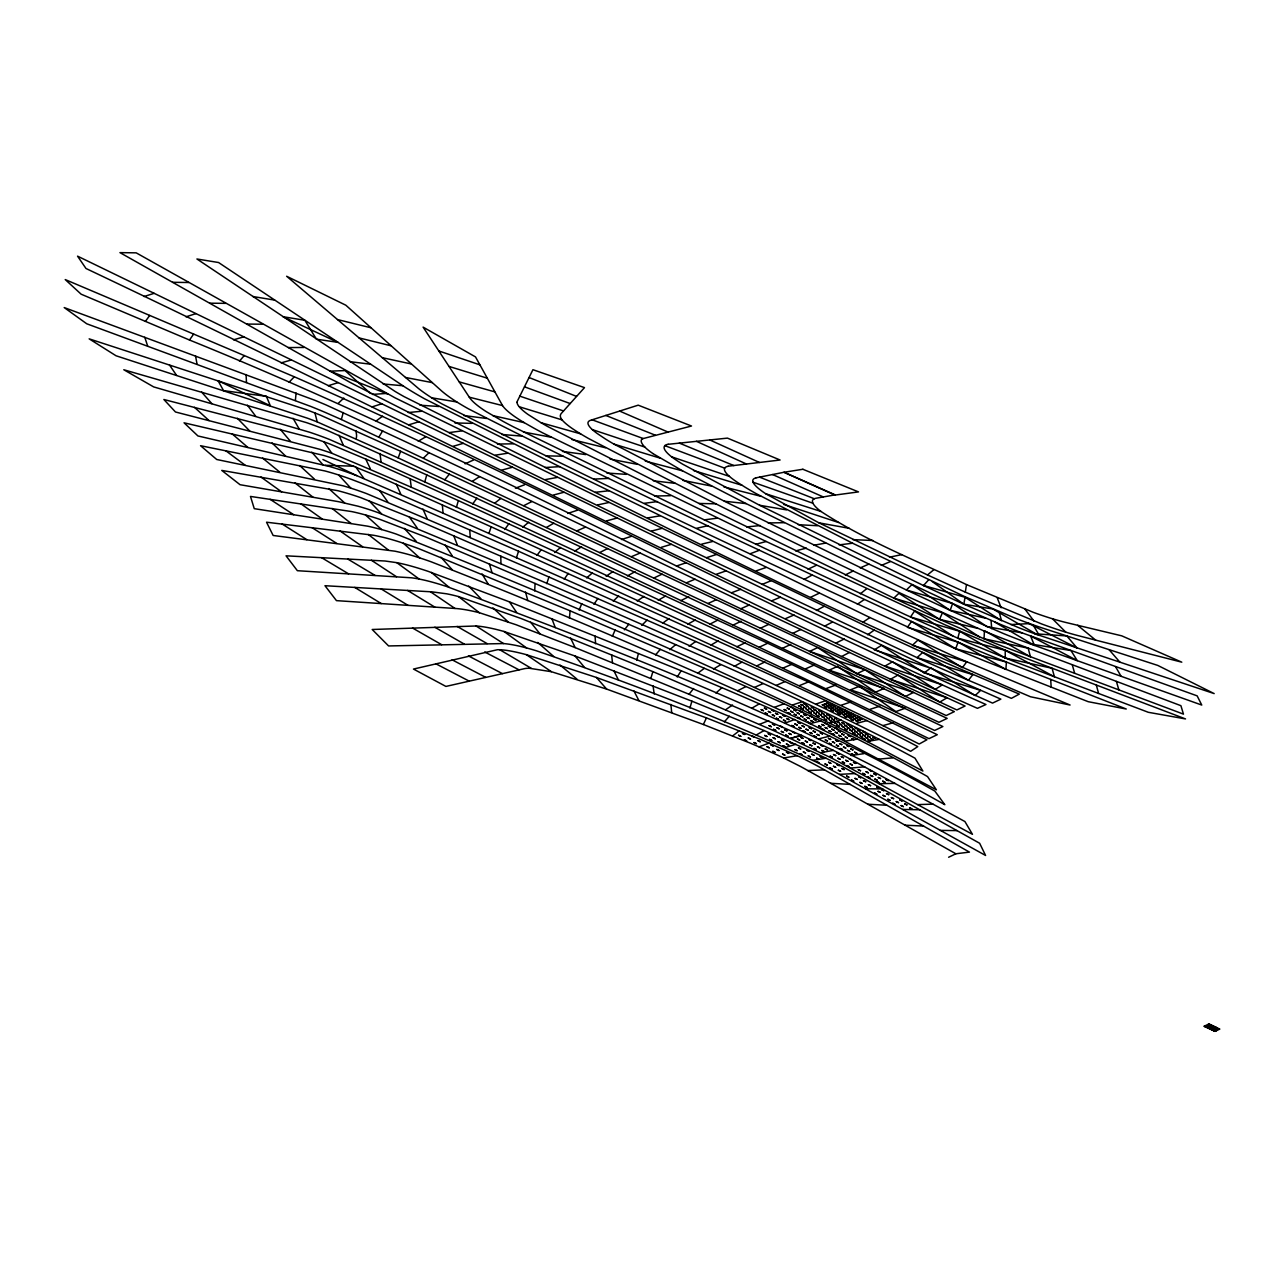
<?xml version="1.0" encoding="UTF-8"?>
<svg xmlns="http://www.w3.org/2000/svg" width="1284" height="1284" viewBox="0 0 1284 1284"><rect width="100%" height="100%" fill="white"/><g stroke="black" fill="none" stroke-linecap="round" stroke-linejoin="round"><path stroke-width="1.5" d="M984.395 631.134L984.058 638.79A226.899 49.113 22.8 0 0 1001.777 645.948L1183.463 714.129L1180.911 705.686L1001.536 638.052A213.658 46.24 22.8 0 1 984.395 631.134C850.12 571.942 718.591 506.361 588.505 438.486A110.601 23.931 22.8 0 1 581.363 434.313L579.084 432.933A76.51 16.564 22.8 0 1 574.767 430.188A55.324 11.973 22.8 0 1 562.055 419.884A54.458 11.781 22.8 0 1 560.594 414.684A71.294 15.44 22.8 0 1 561.044 413.737L584.493 387.624L532.94 369.696L517.324 401.202A61.648 13.338 22.8 0 0 517.131 402.325M534.706 590.929L535.075 583.466L425.116 536.776L380.208 519.49A73.268 15.857 22.8 0 0 365.458 514.948L360.547 513.648A113.008 24.46 22.8 0 0 354.914 512.284A64.649 13.996 22.8 0 0 351.672 511.578L250.476 496.427L254.264 508.673L367.401 526.135A68.501 14.83 22.8 0 1 371.429 527.002L381.669 529.57A72.947 15.793 22.8 0 1 396.323 534.096C555.619 597.413 713.455 665.481 867.117 741.526L922.891 771.058L914.994 758.186C792.276 691.803 662.48 639.897 535.075 583.466M569.422 618.118L570.128 610.831L418.761 548.653A135.269 29.275 22.8 0 0 410.703 545.748L400.127 542.153A73.188 15.841 22.8 0 0 382.873 537.258L376.196 535.781A66.511 14.397 22.8 0 0 373.05 535.187L266.526 522.203L273.139 535.476L394.926 551.189A101.324 21.924 22.8 0 1 400.11 552.329L402.261 552.842A72.53 15.697 22.8 0 1 418.456 557.481L423.367 559.102A131.69 28.505 22.8 0 1 430.83 561.686C558.861 611.569 685.03 666.428 809.947 723.646A288.017 62.338 22.8 0 1 831.342 734.159L936.389 789.804L927.546 776.579C813.173 711.529 690.68 662.849 570.128 610.831M966.467 584.589L1033.652 612.468A94.278 20.4 22.8 0 0 1052.479 618.776A88.58 19.164 22.8 0 0 1065.961 622.499L1121.735 635.837L1181.794 662.175L1077.549 635.484A103.522 22.406 22.8 0 1 1065.768 632.145A109.204 23.642 22.8 0 1 1041.501 623.896L965.327 592.149L966.467 584.589C917.707 561.044 866.475 541.206 820.99 511.465A49.611 10.737 22.8 0 1 812.965 503.248L812.788 502.879A48.969 10.593 22.8 0 1 814.329 498.754A56.576 12.246 22.8 0 1 815.725 498.288L835.194 494.854L784.01 472.255L755.843 477.873M965.135 596.803L1013.59 617.54A129.588 28.055 22.8 0 0 1027.344 622.772L1033.01 624.81A128.127 27.734 22.8 0 0 1043.122 628.261L1157.767 665.417L1214.182 693.601L1034.76 633.766A139.972 30.302 22.8 0 1 1018.838 627.748L963.835 604.202L965.135 596.803L852.592 543.228L755.939 493.505A132.172 28.601 22.8 0 1 744.848 487.037L738.075 482.768A56.4 12.214 22.8 0 1 729.392 476.396L671.596 456.799A49.017 10.609 22.8 0 1 664.919 445.676M343.261 412.533L341.351 419.499L841.582 656.525L956.869 709.94L965.07 706.023C750.851 608.231 540.099 503.007 326.008 404.925A137.131 29.676 22.8 0 0 314.757 400.255L64.2 307.566L86.734 323.777L310.728 406.418A149.345 32.325 22.8 0 1 325.237 412.421L341.351 419.499M636.703 660.377L638.405 653.524L509.427 601.859L428.294 571.396A115.688 25.038 22.8 0 0 421.762 569.261A99.173 21.459 22.8 0 0 417.493 567.929A83.974 18.169 22.8 0 0 411.265 566.116A76.35 16.532 22.8 0 0 405.279 564.543A76.462 16.548 22.8 0 0 399.645 563.243A80.394 17.398 22.8 0 0 396.804 562.665L385.088 561.012L286.059 555.828L297.374 570.706L411.49 577.8A76.928 16.644 22.8 0 1 417.477 578.731L420.719 579.357A75.114 16.259 22.8 0 1 425.839 580.496A76.591 16.58 22.8 0 1 431.247 581.877A79.656 17.238 22.8 0 1 434.987 582.92L436.897 583.466A92.641 20.046 22.8 0 1 442.723 585.247A106.058 22.951 22.8 0 1 446.688 586.515C616.448 650.057 786.707 715.124 944.831 804.699L934.864 791.104C840.025 737.016 739.712 693.809 638.405 653.524M959.662 631.295L957.784 638.196L967.751 642.53L1012.627 660.923L1146.805 711.721A4.831 1.043 22.8 0 1 1148.137 712.267L1185.533 718.928L1011.969 652.978L945.457 625.019L766.195 541.495L542.747 432.901A159.007 34.411 22.8 0 1 533.502 427.925L524.177 422.629A74.729 16.178 22.8 0 1 519.362 419.675A62.434 13.514 22.8 0 1 503.633 407.076A70.797 15.328 22.8 0 1 502.526 405.583L475.497 356.904L423.094 327.115L469.751 397.88A63.622 13.771 22.8 0 0 486.588 411.843L503.344 421.521A177.962 38.52 22.8 0 0 513.279 426.786L704.322 519.876L905.268 614.587L957.784 638.196L1005.179 650.314L1054.421 676.764L1052.078 668.274L1005.292 658.05L959.662 631.295L910.516 616.994L914.513 611.056L952.937 636.062M424.827 481.773L426.753 474.919L327.356 430.429A94.567 20.464 22.8 0 0 306.571 422.661L123.794 369.744L153.663 386.901L309.653 432.243A90.281 19.549 22.8 0 1 329.346 439.385C534.385 529.554 736.197 627.09 938.957 722.298L947.159 718.382L426.753 474.919M650.844 678.385L652.882 671.628L521.176 618.535L458.5 596.578A66.832 14.461 22.8 0 0 446.623 593.802L431.857 591.844L324.98 585.713L336.456 600.639L455.001 608.456A85.948 18.602 22.8 0 1 479.413 612.741L516.024 624.714L575.136 647.601L689.043 694.259L775.119 731.286L832.514 758.523L972.469 834.327L964.926 821.551L845.53 756.533A161.511 34.957 22.8 0 0 833.364 750.37L800.927 735.09L790.607 738.348L801.97 735.588L652.882 671.628M456.398 507.453L458.34 500.599L378.106 464.278L330.261 444.152A78.613 17.013 22.8 0 0 323.985 441.84A75.772 16.403 22.8 0 0 314.002 438.486L163.87 399.501L175.475 411.987L320.133 449.384A78.131 16.917 22.8 0 1 331.834 453.268C535.733 538.815 734.657 636.206 934.64 730.468L942.857 726.535L767.704 643.236L458.34 500.599M689.909 708.014L691.916 701.176L575.007 655.996L504.034 631.487A78.629 17.013 22.8 0 0 476.043 625.982L372.2 629.497L388.603 645.948L503.505 643.557A78.067 16.901 22.8 0 1 526.552 647.938A98.017 21.218 22.8 0 1 536.423 650.795C631.824 683.586 726.311 719.923 817.699 762.728A142.251 30.784 22.8 0 1 827.329 767.688L985.582 855.465L979.644 843.267L842.24 766.468A151.047 32.694 22.8 0 0 827.618 759.005L826.029 758.234A165.813 35.888 22.8 0 0 815.035 752.954L764.076 730.548L691.916 701.176M642.706 438.695L691.498 426.015L638.212 405.166L590.287 420.382A59.064 12.792 22.8 0 0 589.019 421.104A47.123 10.192 22.8 0 0 592.261 429.562A50.878 11.01 22.8 0 0 597.301 433.559L605.262 438.887A98.033 21.218 22.8 0 0 613.977 444.12L724.369 501.225L906.392 589.982L952.584 603.528L1000.798 624.538A168.06 36.369 22.8 0 0 1022.16 632.9L1197.153 695.864L1201.76 705.06L1030.346 643.926A176.406 38.183 22.8 0 1 1003.655 633.638L950.176 610.349L952.584 603.528L868.915 564.093L746.116 503.601L682.542 470.843L652.93 453.589M516.409 557.93L518.527 551.221L373.853 488.129A177.272 38.376 22.8 0 0 364.431 484.341L351.88 479.558A85.835 18.57 22.8 0 0 338.687 474.984A81.823 17.719 22.8 0 0 329.25 472.143A91.726 19.854 22.8 0 0 325.012 470.971L200.545 445.708L216.723 459.495L343.021 485.769A89.238 19.308 22.8 0 1 350.805 488.145A88.163 19.083 22.8 0 1 366.454 493.554C540.5 566.469 712.732 644.087 882.911 725.62L919.2 744.03L926.92 739.761L808.438 681.948L518.527 551.221M546.743 583.626L548.942 576.997L418.183 520.518L360.643 497.63A85.242 18.441 22.8 0 0 337.901 490.713L221.747 470.409L240.06 484.71L338.414 501.659L357.947 506.185A79.014 17.109 22.8 0 1 377.432 512.38C557.336 586.756 737.241 662.624 910.677 751.284L917.787 746.598C798.006 683.457 672.463 632.209 548.942 576.997M488.915 533.47L491.178 526.809L379.807 476.99L339.457 460.619A71.118 15.392 22.8 0 0 323.841 455.451L184.045 422.805L197.945 435.966L329.362 466.461A96.043 20.785 22.8 0 1 335.204 468.195A85.579 18.522 22.8 0 1 356.695 475.626C549.504 558.62 740.386 646.494 928.99 738.653L937.256 734.705L791.634 664.406L491.178 526.809M296.09 392.984L295.384 400.48M400.592 451.278L954.349 711.625L946.164 715.541L398.2 457.939L400.592 451.278L320.518 415.197A104.566 22.63 22.8 0 0 314.933 412.983A106.203 22.984 22.8 0 0 305.993 409.58M955.665 648.789L958.089 642.177L911.544 621.472C763.258 551.959 614.41 483.346 468.548 408.89A88.885 19.244 22.8 0 1 456.799 401.956A82.802 17.928 22.8 0 1 441.76 391.074L345.829 305.207L286.637 276.253L418.407 388.426A82.834 17.928 22.8 0 0 431.745 397.815A87.553 18.955 22.8 0 0 442.274 404.059C611.409 489.637 783.031 570.513 955.665 648.789A356.551 77.168 22.8 0 0 985.277 661.196L1088.206 701.69L1126.261 709.009L1006.399 662.046A356.727 77.217 22.8 0 1 973.545 648.725A345.043 74.681 22.8 0 1 958.089 642.177L907.419 627.33L911.544 621.472L955.665 648.789L1006.399 662.046L1005.886 669.446L958.57 642.401M579.084 610.109L581.78 603.689M984.427 630.685L1030.458 656.83L1028.163 648.195L984.058 638.79L939.551 619.337L942.44 612.805L893.841 598.119L698.977 503.456L547.449 426.4A127.004 27.494 22.8 0 1 541.094 422.741L528.141 414.539A53.077 11.492 22.8 0 1 519.153 406.723L562.28 419.964M612.34 636.35L615.18 629.995M551.317 671.692L529.281 668.258A72.145 15.617 22.8 0 0 527.644 668.29A66.864 14.477 22.8 0 0 524.771 668.595L445.917 686.426L413.48 669.06L497.341 649.736A66.527 14.397 22.8 0 1 499.797 649.752A66.078 14.301 22.8 0 1 508.352 650.651A81.871 17.719 22.8 0 1 526.312 654.647L551.446 671.725L606.642 689.091L703.375 724.497L706.441 717.884L761.733 739.937L797.187 755.698A113.987 24.669 22.8 0 1 811.279 762.712L814.682 764.494A123.264 26.675 22.8 0 1 824.489 769.854L969.436 852.111L955.858 853.78L948.619 857.247M382.696 430.83L378.989 436.897M677.246 676.973L681.034 670.97M593.946 604.299L597.927 598.44M564.222 579.196L568.25 573.37M189.502 340.019C458.468 448.87 712.235 591.057 977.445 708.335L985.951 704.515C752.681 601.105 528.045 479.044 294.309 376.79L65.227 279.575L81.149 294.197L189.502 340.019L193.643 334.081M504.692 529.554L508.865 523.744M145.429 321.369L149.714 315.431M472.705 503.906L476.942 498.128M537.001 555.298L541.334 549.584M689.043 694.259L693.569 688.545M624.393 629.834L628.855 624.184M382.584 416.193L376.148 420.975M444.794 479.702L449.4 474.101M655.578 654.872L660.313 649.335M239.45 361.141L244.265 355.572M724.353 721.849L729.328 716.215M343.791 398.072L338.27 403.32M671.596 456.799L673.362 458.131A65.644 14.204 22.8 0 0 682.719 464.214L759.582 505.254L923.485 585.536L928.605 579.903M289.141 382.167L294.309 376.79M641.775 625.324L647.12 620.092M613.254 601.121L618.631 595.904M423.576 457.955L429 452.706M899.362 592.823L893.841 598.119L939.551 619.337L977.862 628.39M715.942 693.055L721.72 687.887M554.736 552.537L560.482 547.466M586.66 577.912L592.422 572.873M522.829 527.162L528.703 522.171M669.718 649.688L675.625 644.68M755.891 477.905A49.37 10.689 22.8 0 0 753.002 482.174A49.29 10.673 22.8 0 0 765.81 493.794L818.935 522.845L927.497 574.959L933.837 569.727M739.327 730.756L732.602 735.941M860.36 593.786L866.539 588.858M494.725 503.135L500.969 498.304M924.191 672.912L930.499 668.113L1000.846 699.138L992.548 703.102C686.635 566.212 388.715 412.164 85.98 268.484L77.554 256.158L780.431 597.172L930.499 668.113L874.308 649.848L881.434 645.403L924.191 672.912L980.639 690.375L975.118 695.543L930.852 667.841M697.87 673.169L704.306 668.354M662.608 623.254L669.044 618.519M689.075 646.253L695.607 641.551M867.647 634.761L874.26 630.107L941.878 661.164L1019.303 694.098L1011.391 698.352L964.364 678.562A542.378 117.39 22.8 0 1 917.049 657.649C727.242 567.64 536.712 478.643 349.986 382.343L119.958 252.627L136.2 252.852L394.926 397.783L662.239 528.286L874.26 630.107M725.637 709.715L732.538 704.996M606.16 576.211L612.901 571.605M857.375 604.25L864.164 599.628M637.217 601.008L643.974 596.418M863.041 622.162L869.91 617.54L955.713 657.135L1070.086 705.028L1030.506 696.763C817.346 606.305 611.2 500.086 404.139 396.66A123.569 26.739 22.8 0 1 394.942 391.347L196.917 258.983L218.585 262.53L404.508 386.805A129.732 28.071 22.8 0 0 412.742 391.941L415.631 393.658A128.817 27.879 22.8 0 0 424.699 398.859L559.615 466.654L869.91 617.54M472.528 481.179L479.478 476.669M574.59 551.237L581.54 546.743M764.076 730.548L756.228 735.01M713.471 669.028L720.806 664.647M710.999 645.082L718.35 640.748M418.263 441.214L425.614 436.897M546.47 527.467L553.805 523.166M658.243 600.254L665.658 595.953M751.702 708.254L759.326 703.857M687.823 624.201L695.334 619.947M381.862 403.738L372.071 406.9M734.223 666.396L741.831 662.175M627.475 575.874L635.05 571.669M804.314 579.341L811.969 575.136M816.431 610.478L824.151 606.321M841.582 656.525L849.446 652.449M709.924 624.152L717.82 620.076M824.472 626.191L832.385 622.114M680.745 600.719L688.689 596.691M737.802 690.68L745.876 686.587M523.872 505.591L531.849 501.562M599.708 552.537L607.685 548.525M845.273 574.959L853.379 570.882M836.173 642.947L844.262 638.983M856.926 673.731L865.015 669.783L905.397 696.474L913.422 692.493L856.926 673.731L817.715 647.537L809.578 651.453L865.015 669.783M756.79 665.882L764.943 661.934M736.872 646.783L745.041 642.835M792.677 633.413L800.815 629.465M733.02 625.131L741.173 621.215M1208.421 1024.712L1209.384 1024.247M1205.098 1026.638L1209.737 1024.423L1216.237 1027.489L1211.598 1029.704M1205.259 1026.686L1209.929 1024.584M1212.289 1025.675L1208.934 1027.28L1206.639 1026.157M1207.843 1027.906L1212.497 1025.755M1208.356 1028.163L1213.187 1026.109M1211.021 1029.367L1215.755 1027.28M1211.887 1029.768L1214.118 1028.757M1213.107 1030.298L1213.99 1029.896M1213.155 1030.33L1214.006 1029.912M1214.279 1030.891L1216.494 1029.848L1214.006 1028.805M1216.686 1029.928L1214.52 1030.972M1214.857 1031.229L1217.168 1030.121L1207.425 1025.531M810.894 597.156L819.16 593.24M759.438 647.12L767.704 643.236M808.037 569.197L816.367 565.281M760.385 628.261L768.635 624.393M653.829 578.025L662.079 574.157M782.486 648.292L790.751 644.424M707.966 603.544L716.279 599.708M837.521 666.38L829.111 670.184L884.194 688.401L875.64 692.14L837.553 666.364M465.065 463.829L473.507 460.025M740.772 608.777L749.246 604.989M754.527 687.405L763.081 683.586M776.258 685.399L784.861 681.627M860.184 567.897L868.915 564.093M576.965 530.838L585.536 527.098M805.758 668.739L814.345 665M785.471 618.647L794.106 614.956M782.903 668.113L791.634 664.406M686.314 582.872L695.045 579.212M771.684 600.832L780.431 597.172M881.273 565.409L890.326 561.638M631.311 556.71L640.09 553.067M762.118 584.413L770.946 580.801M799.531 685.56L808.438 681.948M759.502 724.353L768.747 720.661M785.278 723.085L794.652 719.473M750.241 553.725L759.438 550.258M731.623 592.71L740.804 589.276M703.375 724.497L748.893 742.585A221.699 47.989 22.8 0 1 755.233 745.25A194.253 42.051 22.8 0 1 759.005 746.855L769.164 743.083M515.414 488.177L524.642 484.758M826.382 688.481L835.675 685.062M774.685 707.211L784.155 703.76M418.889 421.746L408.89 424.795M816.303 703.953L825.853 700.631M716.552 574.205L726.054 570.899M795.855 744.238L785.294 747.545M328.239 385.73L338.173 382.616M676.411 566.051L685.993 562.809M756.388 570.77L766.018 567.512M841.229 705.205L850.891 701.947M792.758 704.9L802.548 701.642M567.656 513.456L577.351 510.262M621.536 539.521L631.311 536.359M869.942 709.362L879.749 706.184M706.617 557.641L716.424 554.495M185.987 316.811L195.938 313.633M144.049 296.524L154.128 293.33M463.283 443.333L453.124 446.318M661.148 547.369L671.243 544.352M233.511 339.827L243.783 336.857M281.116 362.89L291.404 359.953M882.911 725.62L893.311 722.731M501.964 470.056L512.428 467.232M606.578 520.887L617.042 518.046M755.666 544.352L766.195 541.495M856.508 723.422L867.037 720.565M553.356 495.046L563.933 492.27M795.631 550.9L806.368 548.107M651.614 531.03L662.239 528.286M809.947 723.646L820.893 720.886M818.662 738.894L829.769 736.101M830.25 722.796L841.164 720.067M701.69 544.143L712.572 541.511M696.795 528.27L707.853 525.686M597.702 504.901L609.017 502.477M889.507 557.176L901.769 554.624M820.99 752.665L833.364 750.37M545.539 479.558L557.368 477.407M813.623 545.283L825.708 543.084M867.117 741.526L879.171 739.375M507.645 453.22L495.383 455.162M647.906 517.885L659.992 515.847M845.049 741.173L857.375 739.086M759.005 746.855L778.184 755.393A116.314 25.182 22.8 0 1 783.673 757.993L797.187 755.698M812.868 760.337L826.029 758.234M850.955 755.522L863.763 753.676M668.178 444.296L727.45 438.117L780.094 460.009L729.087 466.092A63.606 13.771 22.8 0 0 728.156 466.252M449.095 432.596L461.855 430.894M644.52 503.28L657.456 501.579M704.322 519.876L717.323 518.158M839.11 544.881L852.592 543.228M595.535 492.253L608.809 490.793M746.646 526.938L760.321 525.557M408.232 412.549L421.778 411.233M878.85 759.101L892.573 757.881M850.441 768.073L864.742 766.821M824.489 769.854L807.909 770.561L805.389 769.148A109.718 23.738 22.8 0 0 799.884 766.163L783.673 757.993M372.296 394.413L386.532 393.434M545.138 467.52L559.615 466.654M1010.845 624.554L1029.624 623.607M839.64 774.348L855.304 773.546M594.107 479.092L609.114 478.37M917.803 804.603L933.019 804.137M654.551 496.025L670.505 495.704M879.219 783.673L895.076 783.401M497.47 444.055L513.263 443.815M768.121 522.925L784.363 522.7M288.338 347.563L304.019 347.466M882.782 788.922L866.572 788.793A4.992 1.075 22.8 0 0 866.074 788.713L865.496 788.649M246.672 324.066L262.771 324.21M209.645 303.185L225.775 303.361M172.602 282.303L188.796 282.512M940.45 830.395L956.997 830.604M472.079 423.367L454.953 422.95M545.909 455.852L563.178 456.221M698.977 503.456L716.295 503.826M902.764 809.434L919.826 809.787M325.109 465.289L353.999 466.204M852.929 539.633L872.895 540.5M905.076 825.179L923.565 826.077M798.279 524.707L817.475 525.734M867.904 804.249L886.891 805.245M807.909 770.561L830.716 783.304L850.249 784.396M606.883 473.026L626.303 474.358M1034.76 633.766L1066.811 635.949L1077.116 648.051L1027.344 622.772M419.996 405.198L438.935 406.514M531.255 668.306L499.797 649.752M501.916 434.474L521.866 436.111M383.13 383.98L402.887 385.746M724.369 501.225L746.116 503.601M653.315 480.778L675.207 483.362M349.906 361.655L370.627 364.223M463.845 415.534L486.588 418.488M562.44 451.406L585.825 454.6M1030.346 643.926L1070.952 650.539L1077.276 660.65L1030.571 635.981L1034.455 645.419L994.699 622.018M252.884 296.524L274.696 300.103M431.729 397.815L456.815 401.956M923.485 585.536L963.835 604.202L992.949 609.049L1037.392 634.713M759.582 505.254L786.482 509.892M1022.16 632.884L986.979 626.672L952.584 603.528M818.935 522.845L849.173 528.302M523.471 432.018L551.061 437.218M405.487 377.464L432.178 382.6M610.093 459.11L637.538 464.375M682.863 480.377L711.657 486.106M382.263 357.674L411.201 363.95M950.176 610.349L911.929 584.637L906.392 589.982L950.176 610.349L985.566 618.166M492.815 415.615L524.177 422.629M337.499 319.572L370.819 327.741M571.894 439.545L605.567 447.795M359.022 337.901L390.834 345.733M469.254 397.173L502.526 405.583M723.871 486.893L761.027 496.33M645.274 461.084L682.542 470.843M526.279 654.631L596.434 677.471L706.441 717.884M459.287 381.91L494.757 391.845M541.094 422.741L580.593 433.848M923.549 585.472L965.054 597.269L1001.536 620.702L999.048 611.617M613.977 444.12L659.912 458.067M693.504 470.49L742.024 485.304M449.127 366.454L487.166 378.154M765.81 493.794L820.99 511.465M305.993 409.58L89.158 338.848L116.058 355.78L307.374 418.183A111.194 24.059 22.8 0 1 317.244 421.922L398.2 457.939M783.609 504.387L838.564 522.508M592.357 429.594L644.841 447.073A49.835 10.786 22.8 0 0 652.946 453.589M438.919 350.997L479.815 364.8M519.859 396.162L563.483 410.944M753.146 482.238L812.949 503.248M524.53 386.837L570.096 403.529M592.052 419.772L643.091 438.486M759.55 477.15L814.329 498.754M529.12 377.544L576.516 396.387M605.791 415.438L655.386 435.212M387.88 394.14L330.132 371.14L345.075 370.578L370.466 393.45M679.332 443.108L733.838 465.562M619.626 411.073L667.905 432.018M772.567 474.55L823.253 496.924M965.327 592.149L927.497 574.959M709.779 439.947L759.47 462.481M696.442 441.327L746.518 464.038M1208.372 1024.231L1219.254 1029.351M1209.384 1024.841L1211.679 1025.932M1208.581 1024.985L1215.081 1028.035M1208.661 1025.194L1211.149 1026.237M1211.903 1026.718L1214.391 1027.762M1208.228 1025.402L1210.523 1026.478M1211.566 1026.895L1213.861 1027.97M1207.506 1025.755L1209.785 1026.831M1210.748 1027.28L1213.043 1028.356M1207.153 1025.916L1209.448 1026.991M1209.881 1027.698L1212.176 1028.773M1213.139 1029.222L1215.434 1030.298M1206.27 1026.093L1216.012 1030.667M1204.28 1026.189L1215.162 1031.309M322.91 459.495L356.695 475.626M484.726 651.983L519.025 669.847M468.419 655.899L502.413 673.618M452.096 659.816L485.801 677.39M435.757 663.732L469.222 681.146M830.716 783.304L955.858 853.78M457.136 626.432L487.134 643.605M412.517 628.037L441.664 644.68M434.811 627.234L464.391 644.135M347.771 559.054L375.105 575.425M321.61 557.689L348.558 573.82M354.737 587.414L381.268 603.576M407.558 590.431L434.827 607.107M381.123 588.923L408.039 605.342M282.159 524.033L306.796 539.633M503.505 643.557L476.059 625.982M312.028 527.644L336.793 543.437M898.88 593.288L939.551 619.337M942.44 612.805L979.451 636.864M270.138 499.332L293.683 514.691M371.349 560.241L396.467 576.709M430.429 591.747L455.001 608.456M340.148 531.03L362.586 546.695M300.954 503.874L322.364 519.073M932.328 581.652L963.835 604.202M260.973 477.038L281.613 491.852M526.568 647.955L504.034 631.487M396.804 562.665L419.21 579.068M225.823 450.78L245.196 465.225M479.446 612.773L458.5 596.578M368.267 534.449L388.41 550.066M332.107 508.448L351.11 523.471M294.774 482.72L313.119 497.277M262.642 458.115L279.8 472.175M1077.661 625.308L1095.653 640.122M576.997 679.156L559.968 665M431.36 572.439L449.111 587.302M232.083 433.815L247.908 447.442M553.629 656.413L537.723 642.433M403.369 543.212L419.659 557.866M365.475 514.948L381.669 529.57M328.752 488.562L344.594 502.863M194.478 407.333L209.035 420.558M508.143 621.873L492.944 607.878M299.621 465.498L314.5 479.141M272.08 442.964L285.594 456.061M1052.479 618.776L1065.768 632.145M237.363 418.295L249.658 430.91M468.692 586.066L480.826 598.633M368.925 500.599L381.557 513.873M596.434 677.471L606.642 689.091M404.251 528.382L416.257 541.35M338.687 475L350.805 488.145M440.91 557.176L452.128 569.679M311.787 452.161L322.894 464.712M201.62 392.069L211.844 403.657M1109.071 649.656L1120.001 662.287M290.409 441.279L280.169 429.209M584.541 667.439L575.007 655.996M539.874 633.718L530.613 622.21M1121.076 676.283L1115.523 666.621M1025.081 609.274L1033.989 621.087M247.443 405.23L255.741 416.305M379.502 490.456L387.816 501.932M409.163 516.714L417.172 527.933M355.684 466.878L363.902 478.434M299.172 428.904L293.057 418.311M323.985 441.84L331.834 453.268M169.424 364.897L176.582 375.393M509.427 601.859L516.553 612.356M445.275 545.154L452.241 555.86M482.046 573.9L488.257 584.188M339.024 435.276L343.229 445.05M1033.01 624.81L1039.27 635.387M638.87 700.486L633.863 690.84M618.583 680.231L613.832 670.697M575.136 647.601L570.626 638.1M365.571 458.741L370.354 468.772M396.339 484.212L400.72 493.971M422.934 509.058L427.187 518.656M997.299 598.023L1001.135 607.749M453.669 535.653L457.313 544.898M551.879 618.663L555.266 627.619M144.771 337.259L147.692 346.166M314.933 412.983L317.244 421.922M489.348 563.837L492.045 572.648M1116.39 681.435L1118.878 689.909M1072.301 664.839L1074.66 673.346M1096.343 685.094L1098.59 693.456M525.541 592.036L527.788 600.591M355.877 430.622L356.551 434.811A233.848 50.606 22.8 0 1 356.182 438.582M195.537 355.957L197.078 364.319M654.198 693.97L653.058 685.881M410.158 478.659L411.233 486.941M612.468 662.656L611.601 654.679M380 453.461L381.043 461.726M991.729 628.695L991.039 620.493M671.692 712.524L670.874 704.434M442.338 504.74L443.012 512.781M595.038 635.965L595.615 643.749M469.703 529.602L470.265 537.514M1050.697 679.493L1051.163 687.149M246.079 374.575L246.48 382.488M500.744 556.004L500.985 563.724M1005.179 650.314L1005.292 658.05M644.841 447.073A51.681 11.187 22.8 0 1 642.963 444.906A51.777 11.203 22.8 0 1 642.562 438.63M668.194 444.296A49.354 10.689 22.8 0 0 664.759 445.612L724.674 468.162A50.638 10.962 22.8 0 1 728.188 466.269M729.472 476.412A46.994 10.176 22.8 0 1 724.706 468.162M518.88 406.37A53.077 11.492 22.8 0 1 517.019 402.197M966.643 661.902L962.374 667.712L917.916 640.074L912.378 645.306L966.643 661.902M972.839 674.63L968.425 680.311L922.602 652.513L917.049 657.649L972.839 674.63M942.328 684.853L935.314 689.331L892.508 661.822L884.965 666.059L942.328 684.853M947.014 697.774L939.76 702.123L897.885 675.127L890.342 679.348L947.014 697.774M761.219 709.619L763.45 710.662L761.219 709.619M764.429 708.094L766.644 709.137L764.429 708.094M765.168 712.989L767.383 714.032L765.168 712.989M768.378 711.464L770.593 712.508L768.378 711.464M771.572 709.94L773.803 710.983L771.572 709.94M772.326 714.835L774.541 715.878L772.326 714.835M775.52 713.31L777.735 714.353L775.52 713.31M784.187 709.554L786.402 710.598L784.187 709.554M787.22 708.11L789.435 709.153L787.22 708.11M790.238 706.665L792.453 707.709L790.238 706.665M798.536 705.686L800.767 706.73L798.536 705.686M801.023 704.499L803.254 705.542L801.023 704.499M803.527 703.311L805.742 704.354L803.527 703.311M738.573 735.283L740.788 736.326L738.573 735.283M742.489 733.405L744.704 734.448L742.489 733.405M787.67 712.62L789.885 713.663L787.67 712.62M790.687 711.176L792.918 712.219L790.687 711.176M793.721 709.731L795.936 710.774L793.721 709.731M776.274 718.205L778.489 719.249L776.274 718.205M779.468 716.681L781.683 717.724L779.468 716.681M782.678 715.156L784.893 716.199L782.678 715.156M801.184 708.11L803.399 709.153L801.184 708.11M803.672 706.922L805.887 707.966L803.672 706.922M806.159 705.735L808.374 706.778L806.159 705.735M769.1 725.653L771.315 726.696L769.1 725.653M772.486 724.048L774.701 725.091L772.486 724.048M794.17 714.241L796.401 715.284L794.17 714.241M797.203 712.797L799.418 713.84L797.203 712.797M800.221 711.352L802.436 712.395L800.221 711.352M783.417 720.051L785.631 721.094L783.417 720.051M786.627 718.526L788.841 719.57L786.627 718.526M806.304 709.346L808.519 710.389L806.304 709.346M808.792 708.158L811.023 709.201L808.792 708.158M811.295 706.97L813.51 708.014L811.295 706.97M744.383 739.873L746.598 740.916L744.383 739.873M748.299 737.995L750.514 739.038L748.299 737.995M752.199 736.117L754.43 737.16L752.199 736.117M822.29 704.804L824.505 705.847L822.29 704.804M824.424 703.793L826.639 704.836L824.424 703.793M826.559 702.765L828.774 703.809L826.559 702.765M797.653 717.323L799.868 718.366L797.653 717.323M800.686 715.878L802.901 716.921L800.686 715.878M803.704 714.434L805.919 715.477L803.704 714.434M808.952 711.769L811.167 712.813L808.952 711.769M811.44 710.582L813.655 711.625L811.44 710.582M813.928 709.394L816.143 710.437L813.928 709.394M773.514 729.328L775.729 730.371L773.514 729.328M776.9 727.723L779.115 728.766L776.9 727.723M780.271 726.102L782.502 727.145L780.271 726.102M764.686 735.443L766.901 736.486L764.686 735.443M768.249 733.742L770.464 734.785L768.249 733.742M824.553 706.89L826.768 707.933L824.553 706.89M826.687 705.863L828.902 706.906L826.687 705.863M828.822 704.836L831.037 705.879L828.822 704.836M830.957 703.825L833.172 704.868L830.957 703.825M814.072 713.005L816.287 714.048L814.072 713.005M816.56 711.801L818.791 712.845L816.56 711.801M819.064 710.614L821.279 711.657L819.064 710.614M754.109 742.585L756.324 743.629L754.109 742.585M758.009 740.707L760.24 741.751L758.009 740.707M804.169 718.944L806.384 719.987L804.169 718.944M807.187 717.499L809.402 718.542L807.187 717.499M810.204 716.055L812.435 717.098L810.204 716.055M791.714 725.492L793.929 726.535L791.714 725.492M794.924 723.967L797.139 725.011L794.924 723.967M798.118 722.427L800.333 723.47L798.118 722.427M828.95 707.933L831.165 708.977L828.95 707.933M831.085 706.922L833.3 707.966L831.085 706.922M833.22 705.895L835.435 706.938L833.22 705.895M781.314 731.399L783.529 732.442L781.314 731.399M784.684 729.777L786.899 730.821L784.684 729.777M816.72 715.413L818.935 716.456L816.72 715.413M819.208 714.225L821.423 715.268L819.208 714.225M821.696 713.037L823.911 714.081L821.696 713.037M769.549 739.423L771.764 740.467L769.549 739.423M773.112 737.722L775.327 738.765L773.112 737.722M776.659 736.021L778.89 737.064L776.659 736.021M831.213 710.02L833.428 711.063L831.213 710.02M833.348 708.993L835.563 710.036L833.348 708.993M835.483 707.982L837.698 709.025L835.483 707.982M837.617 706.954L839.832 707.998L837.617 706.954M807.636 722.009L809.867 723.053L807.636 722.009M810.669 720.565L812.884 721.608L810.669 720.565M813.687 719.12L815.918 720.163L813.687 719.12M798.873 727.338L801.088 728.381L798.873 727.338M802.067 725.797L804.282 726.856L802.067 725.797M821.84 716.649L824.055 717.692L821.84 716.649M824.328 715.461L826.559 716.504L824.328 715.461M826.816 714.273L829.047 715.316L826.816 714.273M835.611 711.063L837.826 712.106L835.611 711.063M837.746 710.052L839.961 711.095L837.746 710.052M839.88 709.025L842.095 710.068L839.88 709.025M785.728 735.074L787.943 736.117L785.728 735.074M789.098 733.453L791.313 734.496L789.098 733.453M792.485 731.848L794.7 732.891L792.485 731.848M824.472 719.072L826.703 720.115L824.472 719.072M826.976 717.884L829.191 718.928L826.976 717.884M829.464 716.697L831.679 717.74L829.464 716.697M767.046 746.758L769.26 747.802L767.046 746.758M770.962 744.88L773.177 745.924L770.962 744.88M778.008 741.703L780.223 742.746L778.008 741.703M781.555 740.001L783.786 741.045L781.555 740.001M837.858 713.15L840.089 714.193L837.858 713.15M839.993 712.122L842.224 713.166L839.993 712.122M842.127 711.111L844.358 712.155L842.127 711.111M844.262 710.084L846.493 711.127L844.262 710.084M802.805 730.708L805.036 731.752L802.805 730.708M806.015 729.184L808.23 730.227L806.015 729.184M809.225 727.643L811.44 728.686L809.225 727.643M842.256 714.193L844.487 715.236L842.256 714.193M844.39 713.182L846.621 714.225L844.39 713.182M846.525 712.155L848.756 713.198L846.525 712.155M829.608 720.308L831.823 721.351L829.608 720.308M832.096 719.12L834.327 720.163L832.096 719.12M834.584 717.917L836.815 718.96L834.584 717.917M818.727 725.925L820.941 726.969L818.727 725.925M821.744 724.481L823.975 725.524L821.744 724.481M824.777 723.036L826.992 724.08L824.777 723.036M809.963 732.554L812.178 733.597L809.963 732.554M813.157 731.029L815.388 732.073L813.157 731.029M782.871 745.683L785.086 746.726L782.871 745.683M786.418 743.982L788.649 745.025L786.418 743.982M789.981 742.28L792.196 743.324L789.981 742.28M844.519 716.279L846.75 717.323L844.519 716.279M846.654 715.252L848.885 716.295L846.654 715.252M848.788 714.241L851.019 715.284L848.788 714.241M850.923 713.214L853.154 714.257L850.923 713.214M797.476 739.006L799.691 740.049L797.476 739.006M800.847 737.385L803.078 738.428L800.847 737.385M772.856 751.333L775.071 752.376L772.856 751.333M776.772 749.471L778.987 750.514L776.772 749.471M834.423 722.748L836.638 723.791L834.423 722.748M836.911 721.56L839.126 722.603L836.911 721.56M822.209 728.991L824.424 730.034L822.209 728.991M825.227 727.547L827.442 728.59L825.227 727.547M828.26 726.102L830.475 727.145L828.26 726.102M848.917 717.339L851.131 718.382L848.917 717.339M851.051 716.312L853.266 717.355L851.051 716.312M853.186 715.284L855.401 716.328L853.186 715.284M813.912 735.925L816.126 736.968L813.912 735.925M817.106 734.4L819.336 735.443L817.106 734.4M820.316 732.875L822.53 733.918L820.316 732.875M837.056 725.171L839.271 726.214L837.056 725.171M839.543 723.983L841.758 725.027L839.543 723.983M842.031 722.78L844.262 723.823L842.031 722.78M801.89 742.682L804.105 743.725L801.89 742.682M805.261 741.061L807.492 742.104L805.261 741.061M808.647 739.456L810.862 740.499L808.647 739.456M851.18 719.409L853.395 720.452L851.18 719.409M853.314 718.382L855.529 719.425L853.314 718.382M855.449 717.371L857.664 718.414L855.449 717.371M857.584 716.344L859.799 717.387L857.584 716.344M828.71 730.612L830.925 731.655L828.71 730.612M831.727 729.168L833.958 730.211L831.727 729.168M834.76 727.723L836.975 728.766L834.76 727.723M782.582 754.061L784.797 755.104L782.582 754.061M786.498 752.183L788.713 753.226L786.498 752.183M842.176 726.391L844.407 727.45L842.176 726.391M844.679 725.203L846.894 726.246L844.679 725.203M847.167 724.015L849.382 725.059L847.167 724.015M855.577 720.468L857.792 721.512L855.577 720.468M857.712 719.441L859.927 720.484L857.712 719.441M859.847 718.43L862.062 719.473L859.847 718.43M794.908 749.631L797.123 750.675L794.908 749.631M798.471 747.93L800.686 748.973L798.471 747.93M832.192 733.694L834.407 734.737L832.192 733.694M835.21 732.249L837.441 733.292L835.21 732.249M838.243 730.805L840.458 731.848L838.243 730.805M809.674 744.752L811.905 745.795L809.674 744.752M813.061 743.131L815.276 744.174L813.061 743.131M844.824 728.814L847.039 729.858L844.824 728.814M847.312 727.627L849.526 728.67L847.312 727.627M849.799 726.439L852.03 727.482L849.799 726.439M825.275 739.937L827.49 740.98L825.275 739.937M828.469 738.412L830.684 739.456L828.469 738.412M799.772 753.612L802.002 754.655L799.772 753.612M803.335 751.91L805.549 752.954L803.335 751.91M806.898 750.209L809.113 751.268L806.898 750.209M838.693 735.315L840.924 736.358L838.693 735.315M841.726 733.87L843.941 734.913L841.726 733.87M849.944 730.05L852.175 731.094L849.944 730.05M852.448 728.863L854.663 729.906L852.448 728.863M854.935 727.675L857.15 728.718L854.935 727.675M814.088 748.428L816.319 749.471L814.088 748.428M817.475 746.807L819.69 747.85L817.475 746.807M820.861 745.185L823.076 746.229L820.861 745.185M829.207 743.308L831.438 744.351L829.207 743.308M832.417 741.783L834.632 742.826L832.417 741.783M835.627 740.258L837.842 741.301L835.627 740.258M852.592 732.474L854.807 733.517L852.592 732.474M855.08 731.286L857.295 732.329L855.08 731.286M857.568 730.098L859.782 731.142L857.568 730.098M842.176 738.38L844.39 739.423L842.176 738.38M845.209 736.936L847.424 737.979L845.209 736.936M848.226 735.491L850.441 736.534L848.226 735.491M808.23 755.891L810.445 756.934L808.23 755.891M811.777 754.189L814.008 755.233L811.777 754.189M821.888 750.482L824.103 751.525L821.888 750.482M825.259 748.877L827.49 749.92L825.259 748.877M855.128 734.849L857.343 735.893L855.128 734.849M857.712 733.71L859.943 734.753L857.712 733.71M860.216 732.522L862.431 733.565L860.216 732.522M862.704 731.318L864.918 732.361L862.704 731.318M836.365 745.153L838.58 746.197L836.365 745.153M839.559 743.629L841.79 744.672L839.559 743.629M851.709 738.573L853.924 739.616L851.709 738.573M860.36 736.133L862.575 737.177L860.36 736.133M862.848 734.929L865.063 735.973L862.848 734.929M865.336 733.742L867.551 734.785L865.336 733.742M816.656 758.186L818.871 759.229L816.656 758.186M820.203 756.485L822.434 757.528L820.203 756.485M840.314 748.54L842.529 749.583L840.314 748.54M843.508 746.999L845.739 748.042L843.508 746.999M846.718 745.474L848.933 746.518L846.718 745.474M862.896 738.509L865.111 739.552L862.896 738.509M865.48 737.353L867.711 738.396L865.48 737.353M867.984 736.165L870.199 737.209L867.984 736.165M816.576 761.701L818.807 762.744L816.576 761.701M830.138 756.164L832.353 757.207L830.138 756.164M833.525 754.559L835.74 755.602L833.525 754.559M836.895 752.938L839.11 753.981L836.895 752.938M868.128 739.777L870.343 740.82L868.128 739.777M870.616 738.589L872.831 739.632L870.616 738.589M873.104 737.401L875.319 738.444L873.104 737.401M847.456 750.37L849.687 751.429L847.456 750.37M850.666 748.845L852.881 749.888L850.666 748.845M825.034 763.98L827.249 765.023L825.034 763.98M828.597 762.279L830.812 763.322L828.597 762.279M837.938 758.234L840.153 759.277L837.938 758.234M841.309 756.613L843.524 757.656L841.309 756.613M851.404 753.756L853.619 754.799L851.404 753.756M854.614 752.215L856.829 753.259L854.614 752.215M829.897 767.96L832.112 769.004L829.897 767.96M833.46 766.275L835.675 767.318L833.46 766.275M837.007 764.574L839.238 765.617L837.007 764.574M842.336 761.91L844.567 762.953L842.336 761.91M845.723 760.288L847.938 761.332L845.723 760.288M849.109 758.683L851.324 759.727L849.109 758.683M846.75 765.585L848.981 766.628L846.75 765.585M850.136 763.98L852.351 765.023L850.136 763.98M853.523 762.359L855.738 763.402L853.523 762.359M838.34 770.239L840.571 771.283L838.34 770.239M841.903 768.538L844.118 769.581L841.903 768.538M858.306 769.678L860.521 770.721L858.306 769.678M846.605 776.098L848.82 777.141L846.605 776.098M862.72 773.369L864.934 774.413L862.72 773.369M866.09 771.748L868.321 772.791L866.09 771.748M869.477 770.127L871.692 771.17L869.477 770.127M851.485 780.078L853.716 781.121L851.485 780.078M855.048 778.377L857.263 779.42L855.048 778.377M858.611 776.676L860.826 777.719L858.611 776.676M870.504 775.424L872.735 776.467L870.504 775.424M873.89 773.803L876.105 774.846L873.89 773.803M867.583 776.868L869.798 777.911L867.583 776.868M859.911 782.373L862.142 783.417L859.911 782.373M863.474 780.672L865.689 781.715L863.474 780.672M874.918 779.099L877.132 780.142L874.918 779.099M878.304 777.494L880.519 778.537L878.304 777.494M864.806 786.338L867.021 787.381L864.806 786.338M868.369 784.636L870.584 785.68L868.369 784.636M877.116 781.731L879.331 782.775L877.116 781.731M882.718 781.17L884.933 782.213L882.718 781.17M886.088 779.548L888.319 780.592L886.088 779.548M876.795 786.932L879.01 787.975L876.795 786.932M874.516 793.031L876.731 794.074L874.516 793.031M878.079 791.329L880.294 792.372L878.079 791.329M881.626 789.628L883.857 790.671L881.626 789.628M882.959 795.31L885.19 796.353L882.959 795.31M886.522 793.608L888.737 794.652L886.522 793.608M887.854 799.274L890.085 800.317L887.854 799.274M891.385 797.589L893.616 798.632L891.385 797.589M892.749 803.254L894.964 804.298L892.749 803.254M896.28 801.569L898.495 802.612L896.28 801.569M899.843 799.868L902.058 800.911L899.843 799.868M901.143 805.549L903.374 806.593L901.143 805.549M904.706 803.848L906.921 804.891L904.706 803.848M909.602 807.829L911.817 808.872L909.602 807.829M1208.918 1023.974L1204.151 1026.253L1215.017 1031.373L1219.8 1029.094L1208.918 1023.974M859.445 686.25L850.522 689.813L905.22 708.206L895.927 711.593L859.445 686.25M802.869 469.27L784.01 472.255L834.937 495.094L858.514 491.9L802.869 469.27M266.366 396.323L223.544 390.625L217.991 380.642L270.33 405.776L266.366 396.323M337.885 342.346L316.426 339.169L304.854 320.278L282.945 316.699L337.885 342.346"/></g></svg>
